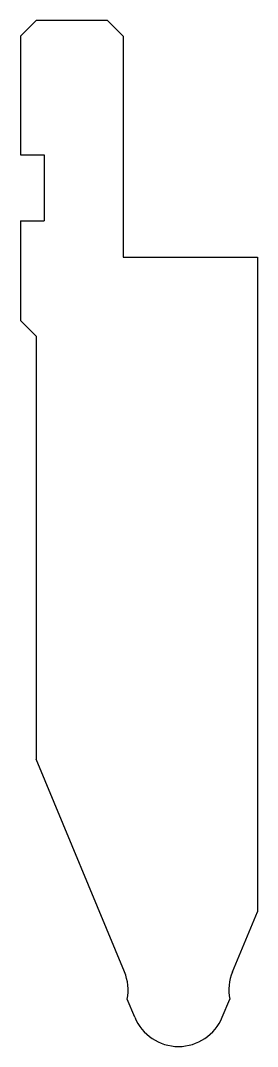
# Model space of a CAD drawing. Header units: metres. Extents: x 92 to 122, y 108 to 238.
import ezdxf

# ---------------------------------------------------------------- set-up
doc = ezdxf.new("R2010")
doc.units = ezdxf.units.M

msp = doc.modelspace()

# ---------------------------------------------------------------- linework, layer by layer
for p, q in [((91.538395, 235.705872), (93.538395, 237.705872)), ((102.538395, 237.705872), (93.538395, 237.705872)), ((102.538395, 237.705872), (104.538395, 235.705872)), ((91.538395, 235.705872), (91.538395, 220.705861)), ((104.538395, 235.705872), (104.538395, 207.705872)), ((91.538395, 220.705861), (94.538376, 220.705861)), ((94.538376, 220.705861), (94.538377, 212.305855)), ((91.538362, 212.305855), (94.538377, 212.305855)), ((91.538362, 212.305855), (91.538362, 199.705906)), ((104.538395, 207.705872), (121.538395, 207.705872)), ((121.538395, 207.705872), (121.538395, 124.782369)), ((91.538362, 199.705906), (93.538396, 197.705872)), ((93.538396, 197.705872), (93.538396, 144.096074)), ((104.698704, 117.15271), (93.538396, 144.096074)), ((118.378079, 117.152692), (121.538395, 124.782369)), ((105.995118, 111.409764), (105.044073, 113.70579)), ((117.081673, 111.409764), (118.032741, 113.705847))]:
    msp.add_line(p, q)
for centre, start, end in [((99.155469, 114.856592), 348.942132, 22.500002), ((123.921357, 114.856592), 157.499998, 191.057308), ((111.538395, 113.705865), 202.500002, 337.499998)]:
    msp.add_arc(centre, 6, start, end)

doc.saveas('drawing.dxf')
